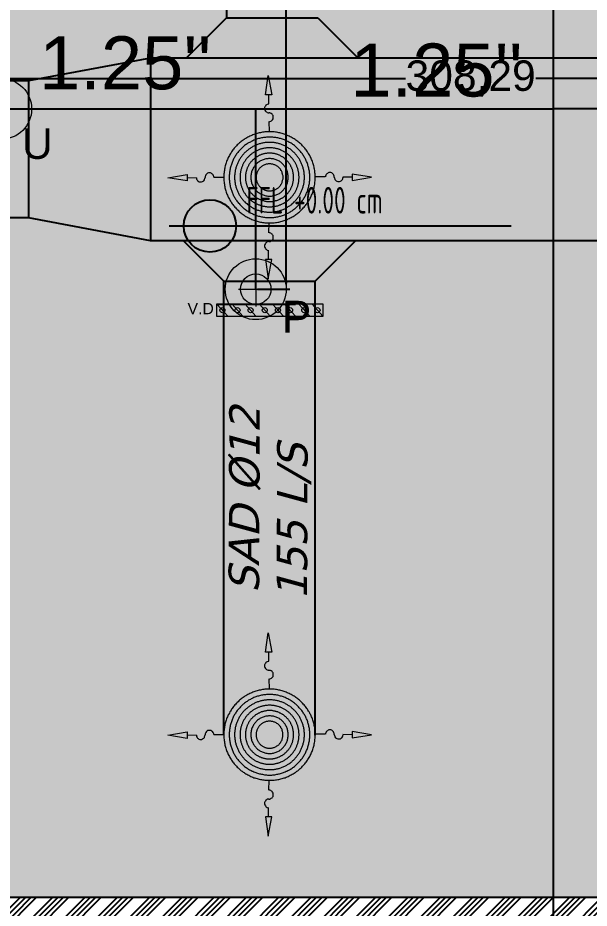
# Model space of a CAD drawing. Extents: x -2975 to 7327, y -1166 to 1029.
# Drawn here: x 382.9 to 570.5, y -871.4 to -579 of the extents above; entities that cross this region are included whole.
import ezdxf

# ---------------------------------------------------------------- set-up
doc = ezdxf.new("R2010")
doc.units = 0
doc.set_wipeout_variables(frame=1)
doc.header["$PDMODE"] = 34
for name, color, linetype, lineweight in [('E-L-TEXT', 7, 'Continuous', 13), ('H', 7, 'Continuous', 13), ('H-DUCT-SUP', 100, 'Continuous', 20), ('H-TEXT', 140, 'Continuous', 20), ('P', 250, 'Continuous', 13)]:
    doc.layers.add(name, color=color, linetype=linetype, lineweight=lineweight)
for name, color, linetype in [('E-TEXT-LIGHTING', 7, 'Continuous'), ('fire fighting', 1, 'Continuous'), ('HVAC Duct', 5, 'Continuous'), ('HVAC SUPPLY AIR DUCT', 150, 'Continuous'), ('M-FIRE FIGHTING-1.5 INCH', 1, 'Continuous'), ('M-FIRE FIGHTING-2 INCH', 1, 'Continuous'), ('M-HVAC-BLUE', 5, 'Continuous'), ('XR-Mince$0$A-SYMB-LEVL', 8, 'Continuous'), ('XR-Mince$0$ceiling', 149, 'Continuous'), ('XR-Mince$0$TEXT', 8, 'Continuous')]:
    doc.layers.add(name, color=color, linetype=linetype)
doc.styles.add('Arial', font='')
doc.styles.add('ROMANS', font='verdanai.ttf', dxfattribs={"height": 0.4})
doc.styles.get("Standard").update_dxf_attribs({"font": 'arial.ttf'})
doc.styles.add('XR-Mince$0$T25-50', font='architxt.shx', dxfattribs={"width": 0.75, "height": 12.5})
doc.styles.get('Arial').set_extended_font_data('@Arial Unicode MS')
doc.dimstyles.new('ISO-25', dxfattribs={"dimtxt": 10, "dimasz": 2.5, "dimexe": 1.25, "dimexo": 0.625, "dimtad": 0, "dimtxsty": 'Standard', "dimcen": 2.5, "dimadec": 0, "dimazin": 0, "dimtfac": 1, "dimtix": 1, "dimtmove": 0, "dimatfit": 3, "dimfxl": 1, "dimarcsym": 0})

# ---------------------------------------------------------------- blocks, each defined once
blk = doc.blocks.new('XR-Mince$0$ceiling')
at = {"layer": 'XR-Mince$0$ceiling'}
h = blk.add_hatch(dxfattribs=at)
h.set_pattern_fill('CIRC', color=256, scale=10, pattern_type=2)
h.set_pattern_definition([(0, (4, 5000), (10, 10), [2, -8]), (90, (0, 5004), (-10, 10), [2, -8]), (45, (8, 5001), (-7.8e-06, 10.0000078), [1.4142136, -12.727922]), (45, (1, 5008), (-7.8e-06, 10.0000078), [1.4142136, -12.727922]), (135, (2, 5001), (-10.0000078, -7.8e-06), [1.4142136, -12.727922]), (135, (9, 5008), (-10.0000078, -7.8e-06), [1.4142136, -12.727922]), (63.434949, (0, 5006), (4e-09, 10), [2.236068, -20.124612]), (63.434949, (9, 5002), (4e-09, 10), [2.236068, -20.124619]), (153.434949, (4, 5000), (-10, 4e-09), [2.236068, -20.124619]), (153.434949, (8, 5009), (-10, 4e-09), [2.236068, -20.124619]), (206.565051, (4, 5000), (-10, -4e-09), [2.236068, -20.124612]), (206.565051, (8, 5001), (-10, -4e-09), [2.236068, -20.124612]), (296.565051, (0, 5004), (4e-09, -10), [2.236068, -20.124612]), (296.565051, (9, 5008), (4e-09, -10), [2.236068, -20.124612])])
h.paths.add_polyline_path([(-7433.02, -16160.94), (-7433.02, -16340.6), (-7974.57, -16453.74), (-7923.22, -16959.21), (-8295.32, -16959.21), (-8242.09, -16435.23), (-8494.7, -16366.57), (-8494.7, -15885.25), (-7837.6, -15885.25), (-7837.6, -16003.91), (-7680.58, -16160.94), (-7433.02, -16160.94)])
at = {"linetype": 'Continuous'}
blk.add_wipeout([(-8295.32, -16959.21), (-7923.22, -16959.21), (-7918.14, -17009.21), (-8300.4, -17009.21)], dxfattribs=at).dxf.layer = 'XR-Mince$0$ceiling'
at = {"layer": 'XR-Mince$0$ceiling', "linetype": 'Continuous'}
h = blk.add_hatch(dxfattribs=at)
h.set_pattern_fill('ANSI34', color=256, scale=10)
h.set_pattern_definition([(45, (0, 0), (-5.303301, 5.303301), []), (45, (1.768, 0), (-5.303301, 5.303301), []), (45, (3.5355, 0), (-5.303301, 5.303301), []), (45, (5.303, 0), (-5.303301, 5.303301), [])])
h.paths.add_polyline_path([(-7433.02, -17009.21), (-7433.02, -17209.21), (-8653.51, -17209.21), (-8653.51, -16463.71), (-8494.7, -16463.71), (-8494.7, -16738.71), (-8524.7, -16738.71), (-8524.7, -16918.71), (-8494.7, -16918.71), (-8494.7, -16959.21), (-7433.02, -16959.21)])
blk.add_lwpolyline([(-7433.02, -17009.21), (-7433.02, -17209.21), (-8653.51, -17209.21), (-8653.51, -16463.71), (-8494.7, -16463.71), (-8494.7, -16738.71), (-8524.7, -16738.71), (-8524.7, -16918.71), (-8494.7, -16918.71), (-8494.7, -16959.21), (-7433.02, -16959.21)], close=True, dxfattribs=at)
blk = doc.blocks.new('XR-Mince')
at = {"layer": 'XR-Mince$0$A-SYMB-LEVL', "ltscale": 100}
h = blk.add_hatch(color=256, dxfattribs=at)
h.dxf.hatch_style = 1
h.set_gradient(color1=(0, 0, 255), color2=(132, 132, 132), tint=1, name='CURVED')
h.paths.add_polyline_path([(446, -647.35), (437.39, -647.35, 0.414214), (446, -655.96)])
h.paths.add_polyline_path([(454.61, -647.35), (446, -647.35), (446, -655.96, 0.414214)])
blk.add_line((432.58, -647.35), (544.87, -647.35), dxfattribs=at)
blk.add_circle((446, -647.35), 8.61, dxfattribs=at)
at = {"layer": 'XR-Mince$0$TEXT', "ltscale": 100, "style": 'XR-Mince$0$T25-50', "width": 0.75}
blk.add_text('FFL +0.00 cm ', height=8.75, dxfattribs=at).set_placement((458.01, -643.28))
at = {"layer": 'XR-Mince$0$ceiling', "linetype": 'Continuous'}
blk.add_blockref('XR-Mince$0$ceiling', (8569.73, 16091.42), dxfattribs=at)
blk = doc.blocks.new('upright')
at = {"layer": 'E-L-TEXT', "lineweight": 13}
h = blk.add_hatch(color=1, dxfattribs=at)
h.dxf.hatch_style = 1
h.set_gradient(color1=(255, 255, 0), color2=(255, 0, 0), tint=1, name='CYLINDER')
h.paths.add_polyline_path([(-33011550.8, 36709773.7), (-33011550.8, 36709573.7, 0.414214), (-33011450.8, 36709673.7, 0.414214)])
at = {"layer": 'E-L-TEXT', "color": 2, "lineweight": 13}
blk.add_line((-33011550.8, 36709773.7), (-33011550.8, 36709573.7), dxfattribs=at)
at = {"layer": 'E-L-TEXT', "color": 1, "lineweight": 13}
blk.add_circle((-33011550.8, 36709673.7), 100, dxfattribs=at)
at = {"color": 3}
blk.add_text('U', height=100, dxfattribs=at).set_placement((-33011482.3, 36709509.5))
blk = doc.blocks.new('pendent sprinkler')
at = {"layer": 'E-L-TEXT', "lineweight": 13}
h = blk.add_hatch(color=1, dxfattribs=at)
h.dxf.hatch_style = 1
h.set_gradient(color1=(255, 0, 0), color2=(0, 255, 0), name='SPHERICAL')
h.paths.add_polyline_path([(-33041208.9, 36644689.2, 1), (-33041258.9, 36644689.2, 1)])
at = {"layer": 'E-L-TEXT', "color": 1, "lineweight": 13}
for p, q in [((-33041233.9, 36644717.6), (-33041233.9, 36644660.8)), ((-33041262.3, 36644689.2), (-33041205.5, 36644689.2))]:
    blk.add_line(p, q, dxfattribs=at)
for radius in [50, 25]:
    blk.add_circle((-33041233.9, 36644689.2), radius, dxfattribs=at)
at = {"color": 3, "lineweight": 13}
blk.add_text('P', height=52.1, dxfattribs=at).set_placement((-33041191.2, 36644618))
blk = doc.blocks.new('A$C0CA31A34')
at = {"layer": 'E-L-TEXT', "color": 1, "lineweight": 13, "xscale": 0.2, "yscale": 0.2, "zscale": 0.2}
blk.add_blockref('pendent sprinkler', (6608246.79, -7328937.84), dxfattribs=at)
blk = doc.blocks.new('*D118')
at = {"layer": 'Defpoints', "color": 0, "transparency": 16777216}
for p in [(461.02, -307.28), (461.02, -668.11), (471.02, -668.11)]:
    blk.add_point(p, dxfattribs=at)
at = {"layer": 'M-FIRE FIGHTING-2 INCH', "color": 0, "lineweight": -2, "transparency": 16777216}
for p, q in [((461.65, -307.28), (472.27, -307.28)), ((471.02, -309.78), (471.02, -466.34)), ((471.02, -665.61), (471.02, -509.05)), ((461.65, -668.11), (472.27, -668.11))]:
    blk.add_line(p, q, dxfattribs=at)
at = {"layer": 'M-FIRE FIGHTING-2 INCH', "color": 0, "transparency": 16777216}
for points in [[(470.6, -309.78), (471.44, -309.78), (471.02, -307.28)], [(470.6, -665.61), (471.44, -665.61), (471.02, -668.11)]]:
    blk.add_solid(points, dxfattribs=at)
at = {"layer": 'M-FIRE FIGHTING-2 INCH', "color": 0, "transparency": 16777216, "insert": (471.02, -487.7), "char_height": 10, "attachment_point": 5, "rotation": 90}
blk.add_mtext('360,84', dxfattribs=at)
blk = doc.blocks.new('*D141')
at = {"layer": 'Defpoints', "color": 0, "transparency": 16777216}
for p in [(377.44, -598.91), (377.44, -608.91), (685.73, -608.91)]:
    blk.add_point(p, dxfattribs=at)
at = {"layer": 'M-FIRE FIGHTING-2 INCH', "color": 0, "lineweight": -2, "transparency": 16777216}
for p, q in [((377.44, -608.29), (377.44, -597.66)), ((379.94, -598.91), (510.2, -598.91)), ((683.23, -598.91), (552.97, -598.91)), ((685.73, -608.29), (685.73, -597.66))]:
    blk.add_line(p, q, dxfattribs=at)
at = {"layer": 'M-FIRE FIGHTING-2 INCH', "color": 0, "transparency": 16777216}
for points in [[(379.94, -598.49), (379.94, -599.33), (377.44, -598.91)], [(683.23, -598.49), (683.23, -599.33), (685.73, -598.91)]]:
    blk.add_solid(points, dxfattribs=at)
at = {"layer": 'M-FIRE FIGHTING-2 INCH', "color": 0, "transparency": 16777216, "insert": (531.59, -598.91), "char_height": 10, "attachment_point": 5}
blk.add_mtext('308,29', dxfattribs=at)
blk = doc.blocks.new('VD.')
at = {"layer": 'H-DUCT-SUP'}
h = blk.add_hatch(color=5, dxfattribs=at)
h.set_gradient(color1=(153, 38, 0), color2=(153, 38, 0), tint=1)
h.paths.add_polyline_path([(90.8339, 74.6297), (90.819, 74.6464, 0.21422), (90.8153, 74.6381, 0.647147)])
h.paths.add_polyline_path([(90.8339, 74.6297, 0.21422), (90.8376, 74.6381, 0.647147), (90.819, 74.6464)])
h.paths.add_polyline_path([(90.9011, 74.6297), (90.8862, 74.6464, 0.21422), (90.8825, 74.6381, 0.647147)])
h.paths.add_polyline_path([(90.8862, 74.6464), (90.9011, 74.6297, 0.21422), (90.9048, 74.6381, 0.647147)])
h.paths.add_polyline_path([(90.9438, 74.6464, 0.21422), (90.94, 74.6381, 0.647147), (90.9586, 74.6297)])
h.paths.add_polyline_path([(90.9438, 74.6464), (90.9586, 74.6297, 0.21422), (90.9624, 74.6381, 0.647147)])
h.paths.add_polyline_path([(91.0215, 74.6297), (91.0067, 74.6464, 0.21422), (91.0029, 74.6381, 0.647147)])
h.paths.add_polyline_path([(91.0215, 74.6297, 0.21422), (91.0253, 74.6381, 0.647147), (91.0067, 74.6464)])
h.paths.add_polyline_path([(91.0799, 74.6297), (91.0651, 74.6464, 0.21422), (91.0613, 74.6381, 0.647147)])
h.paths.add_polyline_path([(91.0651, 74.6464), (91.0799, 74.6297, 0.21422), (91.0837, 74.6381, 0.647147)])
h.paths.add_polyline_path([(91.1188, 74.6464, 0.21422), (91.115, 74.6381, 0.647147), (91.1336, 74.6297)])
h.paths.add_polyline_path([(91.1188, 74.6464), (91.1336, 74.6297, 0.21422), (91.1374, 74.6381, 0.647147)])
at = {"layer": 'HVAC Duct'}
h = blk.add_hatch(color=5, dxfattribs=at)
h.set_gradient(color1=(153, 38, 0), color2=(153, 38, 0), tint=1)
h.paths.add_polyline_path([(91.1816, 74.6465), (91.1964, 74.6298, 0.21422), (91.2002, 74.6382, 0.647147)])
h.paths.add_polyline_path([(91.1816, 74.6465, 0.21422), (91.1778, 74.6382, 0.647147), (91.1964, 74.6298)])
h.paths.add_polyline_path([(91.24, 74.6465, 0.21422), (91.2362, 74.6382, 0.647147), (91.2548, 74.6298)])
h.paths.add_polyline_path([(91.2548, 74.6298, 0.21422), (91.2586, 74.6382, 0.647147), (91.24, 74.6465)])
at = {"layer": 'H-DUCT-SUP', "color": 22}
for p, q in [((90.8505, 74.611, 0), (90.8024, 74.6651)), ((90.9177, 74.611, 0), (90.8696, 74.6651)), ((90.9752, 74.611, 0), (90.9271, 74.6651)), ((91.0381, 74.611, 0), (90.9901, 74.6651)), ((91.0965, 74.611, 0), (91.0485, 74.6651)), ((91.1502, 74.611, 0), (91.1021, 74.6651, 0)), ((91.2131, 74.6111, 0), (91.165, 74.6652, 0)), ((91.2715, 74.6111, 0), (91.2234, 74.6652, 0))]:
    blk.add_line(p, q, dxfattribs=at)
at = {"layer": 'H-DUCT-SUP', "color": 224, "elevation": 0}
blk.add_lwpolyline([(91.2717, 74.6652), (90.8002, 74.6651), (90.8002, 74.611), (91.2717, 74.6111)], close=True, dxfattribs=at)
at = {"layer": 'H-DUCT-SUP', "color": 22}
for centre in [(90.8265, 74.6381, 0), (90.8936, 74.6381, 0), (90.9512, 74.6381, 0), (91.0141, 74.6381, 0), (91.0725, 74.6381, 0), (91.1262, 74.6381, 0), (91.189, 74.6382, 0), (91.2474, 74.6382, 0)]:
    blk.add_circle(centre, 0.0112, dxfattribs=at)
at = {"layer": 'HVAC Duct', "color": 22}
blk.add_line((90.8002, 74.6651, 0), (91.1502, 74.6651, 0), dxfattribs=at)
at = {"layer": 'H-TEXT', "style": 'Arial'}
blk.add_text('V.D', height=0.05, dxfattribs=at).set_placement((90.6725, 74.6201))
blk = doc.blocks.new('SRD')
at = {"layer": 'H', "linetype": 'Continuous', "lineweight": 0}
for points in [[(27471.9, -6822.2), (27447.1, -6822.2), (27458.5, -6748.6)], [(27147.3, -7127.9), (27147.3, -7152.8), (27073.6, -7140.4)], [(27780.2, -7126.3), (27780.2, -7151.2), (27853.9, -7138.8)], [(27471.9, -7454.3), (27447.1, -7454.3), (27458.5, -7528)]]:
    blk.add_hatch(color=3, dxfattribs=at).paths.add_polyline_path(points)
at = {"layer": 'P', "color": 3, "linetype": 'Continuous', "lineweight": 0, "elevation": -2344.6}
for points in [[(27471.9, -6822.2), (27447.1, -6822.2), (27458.5, -6748.6), (27471.9, -6822.2)], [(27459.5, -6822.2), (27459.5, -6856.7)], [(27460.4, -6857.6), (27457.6, -6857.6), (27453.7, -6859.5), (27450.9, -6860.5), (27449, -6862.4), (27447.1, -6865.3), (27445.1, -6868.1), (27444.2, -6871), (27444.2, -6874.8), (27444.2, -6877.7), (27445.1, -6881.5), (27447.1, -6884.4), (27449, -6886.3), (27451.8, -6888.2), (27454.7, -6890.1), (27457.6, -6891.1), (27461.4, -6891.1)], [(27461.4, -6925.5), (27464.3, -6924.6), (27468.1, -6923.6), (27471, -6921.7), (27472.9, -6919.8), (27474.8, -6917.9), (27476.7, -6915), (27477.7, -6911.2), (27477.7, -6908.3), (27477.7, -6904.5), (27476.7, -6901.6), (27474.8, -6898.7), (27472.9, -6895.9), (27470, -6894), (27467.1, -6893), (27464.3, -6892), (27460.4, -6891.1)], [(27460.4, -6924.6), (27461.4, -6962.8)], [(27463.2, -6963.8), (27458.7, -6963.8), (27454.2, -6963.8), (27449.8, -6964.4), (27445.3, -6964.4), (27440.8, -6965), (27436.4, -6965.7), (27431.9, -6966.3), (27428.1, -6967.6), (27423.6, -6968.2), (27419.2, -6969.5), (27415.3, -6970.1), (27410.9, -6971.4), (27407.1, -6972.7), (27403.2, -6974.6), (27398.8, -6975.9), (27394.9, -6977.8), (27391.1, -6979.1), (27387.3, -6981), (27383.5, -6982.9), (27379.6, -6984.8), (27375.8, -6986.7), (27372.6, -6989.3), (27368.8, -6991.2), (27365.6, -6993.7), (27361.8, -6996.3), (27358.6, -6998.2), (27354.8, -7001.4), (27351.6, -7003.9), (27348.4, -7006.5), (27345.2, -7009), (27342.7, -7012.2), (27339.5, -7014.8), (27336.3, -7018), (27333.7, -7021.1), (27330.5, -7024.3), (27328, -7027.5), (27325.4, -7030.7), (27322.9, -7033.9), (27320.3, -7037.7), (27317.8, -7040.9), (27315.9, -7044.7), (27313.3, -7047.9), (27311.4, -7051.7), (27309.5, -7055.6), (27307, -7059.4), (27305, -7063.2), (27303.8, -7067), (27301.9, -7070.9), (27299.9, -7074.7), (27298.7, -7078.5), (27297.4, -7083), (27296.1, -7086.8), (27294.8, -7090.6), (27293.6, -7095.1), (27292.3, -7099.6), (27291.7, -7103.4), (27291, -7107.8), (27290.4, -7112.3), (27289.7, -7116.8), (27289.1, -7121.2), (27288.5, -7125.1), (27288.5, -7129.5), (27287.8, -7134.6), (27287.8, -7139.1), (27287.8, -7143.5), (27288.5, -7148), (27288.5, -7152.5), (27289.1, -7156.9), (27289.7, -7161.4), (27290.4, -7165.2), (27291, -7169.7), (27291.7, -7174.1), (27292.3, -7178.6), (27293.6, -7182.4), (27294.8, -7186.9), (27296.1, -7190.7), (27297.4, -7195.2), (27298.7, -7199), (27299.9, -7202.8), (27301.9, -7207.3), (27303.8, -7211.1), (27305, -7215), (27307, -7218.8), (27309.5, -7222.6), (27311.4, -7225.8), (27313.3, -7229.6), (27315.9, -7233.4), (27317.8, -7236.6), (27320.3, -7240.5), (27322.9, -7243.6), (27325.4, -7246.8), (27328, -7250), (27330.5, -7253.2), (27333.7, -7256.4), (27336.3, -7259.6), (27339.5, -7262.8), (27342.7, -7265.3), (27345.2, -7268.5), (27348.4, -7271.1), (27351.6, -7274.2), (27354.8, -7276.8), (27358.6, -7279.3), (27361.8, -7281.9), (27365.6, -7283.8), (27368.8, -7286.4), (27372.6, -7288.9), (27375.8, -7290.8), (27379.6, -7292.7), (27383.5, -7294.6), (27387.3, -7296.6), (27391.1, -7298.5), (27394.9, -7300.4), (27398.8, -7301.7), (27403.2, -7303.6), (27407.1, -7304.8), (27410.9, -7306.1), (27415.3, -7307.4), (27419.2, -7308.7), (27423.6, -7309.3), (27428.1, -7310.6), (27431.9, -7311.2), (27436.4, -7311.9), (27440.8, -7312.5), (27445.3, -7313.1), (27449.8, -7313.1), (27454.2, -7313.8), (27458.7, -7313.8), (27463.2, -7313.8), (27467.6, -7313.8), (27472.1, -7313.8), (27476.5, -7313.1), (27481, -7313.1), (27485.5, -7312.5), (27489.9, -7311.9), (27494.4, -7311.2), (27498.2, -7310.6), (27502.7, -7309.3), (27507.1, -7308.7), (27511, -7307.4), (27515.4, -7306.1), (27519.3, -7304.8), (27523.7, -7303.6), (27527.5, -7301.7), (27531.4, -7300.4), (27535.2, -7298.5), (27539, -7296.6), (27542.8, -7294.6), (27546.7, -7292.7), (27550.5, -7290.8), (27554.3, -7288.9), (27557.5, -7286.4), (27561.3, -7283.8), (27564.5, -7281.9), (27567.7, -7279.3), (27571.5, -7276.8), (27574.7, -7274.2), (27577.9, -7271.1), (27581.1, -7268.5), (27584.3, -7265.3), (27586.8, -7262.8), (27590, -7259.6), (27592.6, -7256.4), (27595.8, -7253.2), (27598.3, -7250), (27600.9, -7246.8), (27603.4, -7243.6), (27606, -7240.5), (27608.5, -7236.6), (27610.4, -7233.4), (27613, -7229.6), (27614.9, -7225.8), (27617.4, -7222.6), (27619.3, -7218.8), (27621.3, -7215), (27622.5, -7211.1), (27624.4, -7207.3), (27626.4, -7202.8), (27627.6, -7199), (27628.9, -7195.2), (27630.2, -7190.7), (27631.5, -7186.9), (27632.7, -7182.4), (27634, -7178.6), (27634.6, -7174.1), (27635.3, -7169.7), (27636.6, -7165.2), (27637.2, -7161.4), (27637.2, -7156.9), (27637.8, -7152.5), (27637.8, -7148), (27638.5, -7143.5), (27638.5, -7139.1), (27638.5, -7134.6), (27637.8, -7129.5), (27637.8, -7125.1), (27637.2, -7121.2), (27637.2, -7116.8), (27636.6, -7112.3), (27635.3, -7107.8), (27634.6, -7103.4), (27634, -7099.6), (27632.7, -7095.1), (27631.5, -7090.6), (27630.2, -7086.8), (27628.9, -7083), (27627.6, -7078.5), (27626.4, -7074.7), (27624.4, -7070.9), (27622.5, -7067), (27621.3, -7063.2), (27619.3, -7059.4), (27617.4, -7055.6), (27614.9, -7051.7), (27613, -7047.9), (27610.4, -7044.7), (27608.5, -7040.9), (27606, -7037.7), (27603.4, -7033.9), (27600.9, -7030.7), (27598.3, -7027.5), (27595.8, -7024.3), (27592.6, -7021.1), (27590, -7018), (27586.8, -7014.8), (27584.3, -7012.2), (27581.1, -7009), (27577.9, -7006.5), (27574.7, -7003.9), (27571.5, -7001.4), (27567.7, -6998.2), (27564.5, -6996.3), (27561.3, -6993.7), (27557.5, -6991.2), (27554.3, -6989.3), (27550.5, -6986.7), (27546.7, -6984.8), (27542.8, -6982.9), (27539, -6981), (27535.2, -6979.1), (27531.4, -6977.8), (27527.5, -6975.9), (27523.7, -6974.6), (27519.3, -6972.7), (27515.4, -6971.4), (27511, -6970.1), (27507.1, -6969.5), (27502.7, -6968.2), (27498.2, -6967.6), (27494.4, -6966.3), (27489.9, -6965.7), (27485.5, -6965), (27481, -6964.4), (27476.5, -6964.4), (27472.1, -6963.8), (27467.6, -6963.8), (27463.2, -6963.8)], [(27463.2, -6984.2), (27459.3, -6984.2), (27455.5, -6984.8), (27451, -6984.8), (27447.2, -6985.4), (27443.4, -6985.4), (27439.6, -6986.1), (27435.7, -6986.7), (27431.9, -6987.4), (27428.1, -6988.6), (27424.9, -6989.3), (27421.1, -6990.5), (27417.3, -6991.2), (27413.4, -6992.5), (27410.2, -6993.7), (27406.4, -6995), (27403.2, -6996.3), (27399.4, -6998.2), (27396.2, -6999.5), (27393, -7001.4), (27389.8, -7003.3), (27386, -7004.6), (27382.8, -7006.5), (27379.6, -7008.4), (27377.1, -7010.9), (27373.9, -7012.9), (27370.7, -7014.8), (27367.5, -7017.3), (27365, -7019.9), (27362.4, -7021.8), (27359.2, -7024.3), (27356.7, -7026.9), (27354.1, -7029.4), (27351.6, -7032), (27349, -7035.2), (27346.5, -7037.7), (27343.9, -7040.3), (27341.4, -7043.5), (27339.5, -7046.6), (27336.9, -7049.2), (27335, -7052.4), (27333.1, -7055.6), (27331.2, -7058.8), (27329.3, -7061.9), (27327.4, -7065.1), (27325.4, -7068.3), (27324.2, -7072.1), (27322.3, -7075.3), (27321, -7078.5), (27319.7, -7082.3), (27318.4, -7085.5), (27317.2, -7089.4), (27315.9, -7093.2), (27314.6, -7096.4), (27313.3, -7100.2), (27312.7, -7104), (27312.1, -7107.8), (27311.4, -7111.7), (27310.8, -7115.5), (27310.1, -7119.3), (27309.5, -7123.1), (27309.5, -7127), (27308.9, -7130.8), (27308.9, -7134.6), (27308.9, -7139.1), (27308.9, -7142.9), (27308.9, -7146.7), (27309.5, -7150.6), (27309.5, -7154.4), (27310.1, -7158.2), (27310.8, -7162), (27311.4, -7165.9), (27312.1, -7169.7), (27312.7, -7173.5), (27313.3, -7177.3), (27314.6, -7181.2), (27315.9, -7185), (27317.2, -7188.2), (27318.4, -7192), (27319.7, -7195.2), (27321, -7199), (27322.3, -7202.2), (27324.2, -7206), (27325.4, -7209.2), (27327.4, -7212.4), (27329.3, -7215.6), (27331.2, -7218.8), (27333.1, -7222), (27335, -7225.2), (27336.9, -7228.3), (27339.5, -7231.5), (27341.4, -7234.1), (27343.9, -7237.3), (27346.5, -7239.8), (27349, -7243), (27351.6, -7245.6), (27354.1, -7248.1), (27356.7, -7250.7), (27359.2, -7253.2), (27362.4, -7255.8), (27365, -7258.3), (27367.5, -7260.2), (27370.7, -7262.8), (27373.9, -7264.7), (27377.1, -7267.2), (27379.6, -7269.1), (27382.8, -7271.1), (27386, -7273), (27389.8, -7274.9), (27393, -7276.2), (27396.2, -7278.1), (27399.4, -7279.3), (27403.2, -7281.3), (27406.4, -7282.5), (27410.2, -7283.8), (27413.4, -7285.1), (27417.3, -7286.4), (27421.1, -7287.6), (27424.9, -7288.3), (27428.1, -7289.5), (27431.9, -7290.2), (27435.7, -7290.8), (27439.6, -7291.5), (27443.4, -7292.1), (27447.2, -7292.7), (27451, -7292.7), (27455.5, -7293.4), (27459.3, -7293.4), (27463.2, -7293.4), (27467, -7293.4), (27471.4, -7293.4), (27475.3, -7292.7), (27479.1, -7292.7), (27482.9, -7292.1), (27486.7, -7291.5), (27490.6, -7290.8), (27494.4, -7290.2), (27498.2, -7289.5), (27502, -7288.3), (27505.2, -7287.6), (27509.1, -7286.4), (27512.9, -7285.1), (27516.1, -7283.8), (27519.9, -7282.5), (27523.1, -7281.3), (27526.9, -7279.3), (27530.1, -7278.1), (27533.3, -7276.2), (27537.1, -7274.9), (27540.3, -7273), (27543.5, -7271.1), (27546.7, -7269.1), (27549.9, -7267.2), (27552.4, -7264.7), (27555.6, -7262.8), (27558.8, -7260.2), (27561.3, -7258.3), (27564.5, -7255.8), (27567.1, -7253.2), (27569.6, -7250.7), (27572.2, -7248.1), (27574.7, -7245.6), (27577.3, -7243), (27579.8, -7239.8), (27582.4, -7237.3), (27584.9, -7234.1), (27586.8, -7231.5), (27589.4, -7228.3), (27591.3, -7225.2), (27593.2, -7222), (27595.1, -7218.8), (27597, -7215.6), (27598.9, -7212.4), (27600.9, -7209.2), (27602.1, -7206), (27604, -7202.2), (27605.3, -7199), (27607.2, -7195.2), (27608.5, -7192), (27609.8, -7188.2), (27610.4, -7185), (27611.7, -7181.2), (27613, -7177.3), (27613.6, -7173.5), (27614.2, -7169.7), (27615.5, -7165.9), (27616.2, -7162), (27616.2, -7158.2), (27616.8, -7154.4), (27617.4, -7150.6), (27617.4, -7146.7), (27617.4, -7142.9), (27617.4, -7139.1), (27617.4, -7134.6), (27617.4, -7130.8), (27617.4, -7127), (27616.8, -7123.1), (27616.2, -7119.3), (27616.2, -7115.5), (27615.5, -7111.7), (27614.2, -7107.8), (27613.6, -7104), (27613, -7100.2), (27611.7, -7096.4), (27610.4, -7093.2), (27609.8, -7089.4), (27608.5, -7085.5), (27607.2, -7082.3), (27605.3, -7078.5), (27604, -7075.3), (27602.1, -7072.1), (27600.9, -7068.3), (27598.9, -7065.1), (27597, -7061.9), (27595.1, -7058.8), (27593.2, -7055.6), (27591.3, -7052.4), (27589.4, -7049.2), (27586.8, -7046.6), (27584.9, -7043.5), (27582.4, -7040.3), (27579.8, -7037.7), (27577.3, -7035.2), (27574.7, -7032), (27572.2, -7029.4), (27569.6, -7026.9), (27567.1, -7024.3), (27564.5, -7021.8), (27561.3, -7019.9), (27558.8, -7017.3), (27555.6, -7014.8), (27552.4, -7012.9), (27549.9, -7010.9), (27546.7, -7008.4), (27543.5, -7006.5), (27540.3, -7004.6), (27537.1, -7003.3), (27533.3, -7001.4), (27530.1, -6999.5), (27526.9, -6998.2), (27523.1, -6996.3), (27519.9, -6995), (27516.1, -6993.7), (27512.9, -6992.5), (27509.1, -6991.2), (27505.2, -6990.5), (27502, -6989.3), (27498.2, -6988.6), (27494.4, -6987.4), (27490.6, -6986.7), (27486.7, -6986.1), (27482.9, -6985.4), (27479.1, -6985.4), (27475.3, -6984.8), (27471.4, -6984.8), (27467, -6984.2), (27463.2, -6984.2)], [(27463.2, -7005.2), (27460, -7005.2), (27456.1, -7005.2), (27453, -7005.2), (27449.8, -7005.8), (27445.9, -7005.8), (27442.8, -7006.5), (27439.6, -7007.1), (27436.4, -7007.8), (27433.2, -7008.4), (27430, -7009), (27426.8, -7010.3), (27423.6, -7010.9), (27420.4, -7012.2), (27417.3, -7012.9), (27414.1, -7014.1), (27410.9, -7015.4), (27408.3, -7016.7), (27405.1, -7018), (27402.6, -7019.9), (27399.4, -7021.1), (27396.9, -7023.1), (27393.7, -7024.3), (27391.1, -7026.2), (27388.6, -7028.2), (27386, -7029.4), (27383.5, -7031.3), (27380.9, -7033.3), (27378.4, -7035.8), (27375.8, -7037.7), (27373.3, -7039.6), (27370.7, -7042.2), (27368.8, -7044.1), (27366.2, -7046.6), (27364.3, -7048.6), (27361.8, -7051.1), (27359.9, -7053.7), (27358, -7056.2), (27356, -7058.8), (27354.1, -7061.3), (27352.2, -7063.9), (27350.3, -7066.4), (27349, -7069.6), (27347.1, -7072.1), (27345.8, -7075.3), (27343.9, -7077.9), (27342.7, -7081.1), (27341.4, -7083.6), (27340.1, -7086.8), (27338.8, -7090), (27337.6, -7092.5), (27336.3, -7095.7), (27335.6, -7098.9), (27334.4, -7102.1), (27333.7, -7105.3), (27333.1, -7108.5), (27331.8, -7111.7), (27331.2, -7114.9), (27331.2, -7118.7), (27330.5, -7121.9), (27329.9, -7125.1), (27329.9, -7128.2), (27329.3, -7132.1), (27329.3, -7135.3), (27329.3, -7139.1), (27329.3, -7142.3), (27329.3, -7145.5), (27329.9, -7149.3), (27329.9, -7152.5), (27330.5, -7155.7), (27331.2, -7159.5), (27331.2, -7162.7), (27331.8, -7165.9), (27333.1, -7169), (27333.7, -7172.2), (27334.4, -7175.4), (27335.6, -7178.6), (27336.3, -7181.8), (27337.6, -7185), (27338.8, -7188.2), (27340.1, -7190.7), (27341.4, -7193.9), (27342.7, -7197.1), (27343.9, -7199.6), (27345.8, -7202.8), (27347.1, -7205.4), (27349, -7207.9), (27350.3, -7211.1), (27352.2, -7213.7), (27354.1, -7216.2), (27356, -7218.8), (27358, -7221.3), (27359.9, -7223.9), (27361.8, -7226.4), (27364.3, -7229), (27366.2, -7230.9), (27368.8, -7233.4), (27370.7, -7236), (27373.3, -7237.9), (27375.8, -7239.8), (27378.4, -7242.4), (27380.9, -7244.3), (27383.5, -7246.2), (27386, -7248.1), (27388.6, -7250), (27391.1, -7251.3), (27393.7, -7253.2), (27396.9, -7255.1), (27399.4, -7256.4), (27402.6, -7258.3), (27405.1, -7259.6), (27408.3, -7260.9), (27410.9, -7262.1), (27414.1, -7263.4), (27417.3, -7264.7), (27420.4, -7265.3), (27423.6, -7266.6), (27426.8, -7267.9), (27430, -7268.5), (27433.2, -7269.1), (27436.4, -7269.8), (27439.6, -7270.4), (27442.8, -7271.1), (27445.9, -7271.7), (27449.8, -7271.7), (27453, -7272.3), (27456.1, -7272.3), (27460, -7272.3), (27463.2, -7272.3), (27466.3, -7272.3), (27470.2, -7272.3), (27473.4, -7272.3), (27477.2, -7271.7), (27480.4, -7271.7), (27483.6, -7271.1), (27486.7, -7270.4), (27489.9, -7269.8), (27493.1, -7269.1), (27496.9, -7268.5), (27500.1, -7267.9), (27502.7, -7266.6), (27505.9, -7265.3), (27509.1, -7264.7), (27512.2, -7263.4), (27515.4, -7262.1), (27518, -7260.9), (27521.2, -7259.6), (27524.4, -7258.3), (27526.9, -7256.4), (27530.1, -7255.1), (27532.6, -7253.2), (27535.2, -7251.3), (27537.7, -7250), (27540.9, -7248.1), (27543.5, -7246.2), (27546, -7244.3), (27548.6, -7242.4), (27550.5, -7239.8), (27553, -7237.9), (27555.6, -7236), (27557.5, -7233.4), (27560.1, -7230.9), (27562, -7229), (27564.5, -7226.4), (27566.4, -7223.9), (27568.3, -7221.3), (27570.3, -7218.8), (27572.2, -7216.2), (27574.1, -7213.7), (27576, -7211.1), (27577.9, -7207.9), (27579.2, -7205.4), (27581.1, -7202.8), (27582.4, -7199.6), (27583.6, -7197.1), (27584.9, -7193.9), (27586.2, -7190.7), (27587.5, -7188.2), (27588.7, -7185), (27590, -7181.8), (27591.3, -7178.6), (27591.9, -7175.4), (27592.6, -7172.2), (27593.8, -7169), (27594.5, -7165.9), (27595.1, -7162.7), (27595.8, -7159.5), (27595.8, -7155.7), (27596.4, -7152.5), (27596.4, -7149.3), (27597, -7145.5), (27597, -7142.3), (27597, -7139.1), (27597, -7135.3), (27597, -7132.1), (27596.4, -7128.2), (27596.4, -7125.1), (27595.8, -7121.9), (27595.8, -7118.7), (27595.1, -7114.9), (27594.5, -7111.7), (27593.8, -7108.5), (27592.6, -7105.3), (27591.9, -7102.1), (27591.3, -7098.9), (27590, -7095.7), (27588.7, -7092.5), (27587.5, -7090), (27586.2, -7086.8), (27584.9, -7083.6), (27583.6, -7081.1), (27582.4, -7077.9), (27581.1, -7075.3), (27579.2, -7072.1), (27577.9, -7069.6), (27576, -7066.4), (27574.1, -7063.9), (27572.2, -7061.3), (27570.3, -7058.8), (27568.3, -7056.2), (27566.4, -7053.7), (27564.5, -7051.1), (27562, -7048.6), (27560.1, -7046.6), (27557.5, -7044.1), (27555.6, -7042.2), (27553, -7039.6), (27550.5, -7037.7), (27548.6, -7035.8), (27546, -7033.3), (27543.5, -7031.3), (27540.9, -7029.4), (27537.7, -7028.2), (27535.2, -7026.2), (27532.6, -7024.3), (27530.1, -7023.1), (27526.9, -7021.1), (27524.4, -7019.9), (27521.2, -7018), (27518, -7016.7), (27515.4, -7015.4), (27512.2, -7014.1), (27509.1, -7012.9), (27505.9, -7012.2), (27502.7, -7010.9), (27500.1, -7010.3), (27496.9, -7009), (27493.1, -7008.4), (27489.9, -7007.8), (27486.7, -7007.1), (27483.6, -7006.5), (27480.4, -7005.8), (27477.2, -7005.8), (27473.4, -7005.2), (27470.2, -7005.2), (27466.3, -7005.2), (27463.2, -7005.2)], [(27463.2, -7025.6), (27460, -7025.6), (27457.4, -7025.6), (27454.2, -7026.2), (27451.7, -7026.2), (27448.5, -7026.9), (27445.9, -7026.9), (27443.4, -7027.5), (27440.2, -7028.2), (27437.7, -7028.8), (27435.1, -7029.4), (27431.9, -7030.1), (27429.4, -7030.7), (27426.8, -7031.3), (27424.3, -7032.6), (27421.7, -7033.3), (27419.2, -7034.5), (27416.6, -7035.8), (27414.1, -7037.1), (27411.5, -7038.4), (27409, -7039.6), (27407.1, -7040.9), (27404.5, -7042.2), (27402, -7043.5), (27400, -7044.7), (27397.5, -7046.6), (27395.6, -7047.9), (27393.7, -7049.8), (27391.1, -7051.7), (27389.2, -7053), (27387.3, -7054.9), (27385.4, -7056.8), (27383.5, -7058.8), (27381.6, -7060.7), (27379.6, -7062.6), (27377.7, -7064.5), (27375.8, -7067), (27373.9, -7069), (27372.6, -7070.9), (27370.7, -7073.4), (27369.4, -7075.3), (27368.2, -7077.9), (27366.2, -7080.4), (27365, -7082.3), (27363.7, -7084.9), (27362.4, -7087.4), (27361.1, -7090), (27359.9, -7092.5), (27359.2, -7095.1), (27358, -7097.6), (27356.7, -7100.2), (27356, -7102.7), (27355.4, -7105.3), (27354.1, -7107.8), (27353.5, -7110.4), (27352.9, -7113.6), (27352.2, -7116.1), (27351.6, -7118.7), (27351.6, -7121.9), (27350.9, -7124.4), (27350.9, -7127), (27350.3, -7130.2), (27350.3, -7132.7), (27350.3, -7135.9), (27350.3, -7139.1), (27350.3, -7141.6), (27350.3, -7144.8), (27350.3, -7147.4), (27350.9, -7150.6), (27350.9, -7153.1), (27351.6, -7156.3), (27351.6, -7158.8), (27352.2, -7161.4), (27352.9, -7164.6), (27353.5, -7167.1), (27354.1, -7169.7), (27355.4, -7172.2), (27356, -7175.4), (27356.7, -7178), (27358, -7180.5), (27359.2, -7183.1), (27359.9, -7185.6), (27361.1, -7188.2), (27362.4, -7190.1), (27363.7, -7192.6), (27365, -7195.2), (27366.2, -7197.7), (27368.2, -7199.6), (27369.4, -7202.2), (27370.7, -7204.1), (27372.6, -7206.7), (27373.9, -7208.6), (27375.8, -7210.5), (27377.7, -7213), (27379.6, -7215), (27381.6, -7216.9), (27383.5, -7218.8), (27385.4, -7220.7), (27387.3, -7222.6), (27389.2, -7224.5), (27391.1, -7226.4), (27393.7, -7227.7), (27395.6, -7229.6), (27397.5, -7230.9), (27400, -7232.8), (27402, -7234.1), (27404.5, -7235.4), (27407.1, -7237.3), (27409, -7238.5), (27411.5, -7239.8), (27414.1, -7241.1), (27416.6, -7241.7), (27419.2, -7243), (27421.7, -7244.3), (27424.3, -7244.9), (27426.8, -7246.2), (27429.4, -7246.8), (27431.9, -7247.5), (27435.1, -7248.1), (27437.7, -7249.4), (27440.2, -7249.4), (27443.4, -7250), (27445.9, -7250.7), (27448.5, -7251.3), (27451.7, -7251.3), (27454.2, -7251.9), (27457.4, -7251.9), (27460, -7251.9), (27463.2, -7251.9), (27466.3, -7251.9), (27468.9, -7251.9), (27472.1, -7251.9), (27474.6, -7251.3), (27477.8, -7251.3), (27480.4, -7250.7), (27482.9, -7250), (27486.1, -7249.4), (27488.7, -7249.4), (27491.2, -7248.1), (27494.4, -7247.5), (27496.9, -7246.8), (27499.5, -7246.2), (27502, -7244.9), (27504.6, -7244.3), (27507.1, -7243), (27509.7, -7241.7), (27512.2, -7241.1), (27514.8, -7239.8), (27517.3, -7238.5), (27519.3, -7237.3), (27521.8, -7235.4), (27524.4, -7234.1), (27526.3, -7232.8), (27528.8, -7230.9), (27530.7, -7229.6), (27533.3, -7227.7), (27535.2, -7226.4), (27537.1, -7224.5), (27539, -7222.6), (27541.6, -7220.7), (27543.5, -7218.8), (27545.4, -7216.9), (27546.7, -7215), (27548.6, -7213), (27550.5, -7210.5), (27552.4, -7208.6), (27553.7, -7206.7), (27555.6, -7204.1), (27556.9, -7202.2), (27558.8, -7199.6), (27560.1, -7197.7), (27561.3, -7195.2), (27562.6, -7192.6), (27563.9, -7190.1), (27565.2, -7188.2), (27566.4, -7185.6), (27567.7, -7183.1), (27568.3, -7180.5), (27569.6, -7178), (27570.3, -7175.4), (27571.5, -7172.2), (27572.2, -7169.7), (27572.8, -7167.1), (27573.4, -7164.6), (27574.1, -7161.4), (27574.7, -7158.8), (27575.4, -7156.3), (27575.4, -7153.1), (27576, -7150.6), (27576, -7147.4), (27576, -7144.8), (27576.6, -7141.6), (27576.6, -7139.1), (27576.6, -7135.9), (27576, -7132.7), (27576, -7130.2), (27576, -7127), (27575.4, -7124.4), (27575.4, -7121.9), (27574.7, -7118.7), (27574.1, -7116.1), (27573.4, -7113.6), (27572.8, -7110.4), (27572.2, -7107.8), (27571.5, -7105.3), (27570.3, -7102.7), (27569.6, -7100.2), (27568.3, -7097.6), (27567.7, -7095.1), (27566.4, -7092.5), (27565.2, -7090), (27563.9, -7087.4), (27562.6, -7084.9), (27561.3, -7082.3), (27560.1, -7080.4), (27558.8, -7077.9), (27556.9, -7075.3), (27555.6, -7073.4), (27553.7, -7070.9), (27552.4, -7069), (27550.5, -7067), (27548.6, -7064.5), (27546.7, -7062.6), (27545.4, -7060.7), (27543.5, -7058.8), (27541.6, -7056.8), (27539, -7054.9), (27537.1, -7053), (27535.2, -7051.7), (27533.3, -7049.8), (27530.7, -7047.9), (27528.8, -7046.6), (27526.3, -7044.7), (27524.4, -7043.5), (27521.8, -7042.2), (27519.3, -7040.9), (27517.3, -7039.6), (27514.8, -7038.4), (27512.2, -7037.1), (27509.7, -7035.8), (27507.1, -7034.5), (27504.6, -7033.3), (27502, -7032.6), (27499.5, -7031.3), (27496.9, -7030.7), (27494.4, -7030.1), (27491.2, -7029.4), (27488.7, -7028.8), (27486.1, -7028.2), (27482.9, -7027.5), (27480.4, -7026.9), (27477.8, -7026.9), (27474.6, -7026.2), (27472.1, -7026.2), (27468.9, -7025.6), (27466.3, -7025.6), (27463.2, -7025.6)], [(27463.2, -7046.6), (27460.6, -7046.6), (27458.7, -7046.6), (27456.1, -7046.6), (27453.6, -7046.6), (27451.7, -7047.3), (27449.1, -7047.3), (27446.6, -7047.9), (27444.7, -7047.9), (27442.1, -7048.6), (27440.2, -7049.2), (27437.7, -7049.8), (27435.7, -7050.5), (27433.8, -7051.1), (27431.3, -7051.7), (27429.4, -7053), (27427.5, -7053.7), (27424.9, -7054.3), (27423, -7055.6), (27421.1, -7056.2), (27419.2, -7057.5), (27417.3, -7058.8), (27415.3, -7060), (27413.4, -7060.7), (27411.5, -7061.9), (27409.6, -7063.2), (27407.7, -7064.5), (27406.4, -7065.8), (27404.5, -7067.7), (27402.6, -7069), (27401.3, -7070.2), (27399.4, -7072.1), (27397.5, -7073.4), (27396.2, -7075.3), (27394.9, -7076.6), (27393, -7078.5), (27391.8, -7079.8), (27390.5, -7081.7), (27389.2, -7083.6), (27387.9, -7085.5), (27386.7, -7086.8), (27385.4, -7088.7), (27384.1, -7090.6), (27382.8, -7092.5), (27382.2, -7094.5), (27380.9, -7097), (27379.6, -7098.9), (27379, -7100.8), (27377.7, -7102.7), (27377.1, -7104.7), (27376.4, -7107.2), (27375.8, -7109.1), (27375.2, -7111), (27374.5, -7113.6), (27373.9, -7115.5), (27373.3, -7118), (27372.6, -7120), (27372, -7122.5), (27372, -7125.1), (27371.3, -7127), (27371.3, -7129.5), (27370.7, -7131.4), (27370.7, -7134), (27370.7, -7136.5), (27370.7, -7139.1), (27370.7, -7141), (27370.7, -7143.5), (27370.7, -7146.1), (27371.3, -7148), (27371.3, -7150.6), (27372, -7153.1), (27372, -7155), (27372.6, -7157.6), (27373.3, -7159.5), (27373.9, -7162), (27374.5, -7163.9), (27375.2, -7166.5), (27375.8, -7168.4), (27376.4, -7170.3), (27377.1, -7172.9), (27377.7, -7174.8), (27379, -7176.7), (27379.6, -7178.6), (27380.9, -7181.2), (27382.2, -7183.1), (27382.8, -7185), (27384.1, -7186.9), (27385.4, -7188.8), (27386.7, -7190.7), (27387.9, -7192.6), (27389.2, -7193.9), (27390.5, -7195.8), (27391.8, -7197.7), (27393, -7199.6), (27394.9, -7200.9), (27396.2, -7202.8), (27397.5, -7204.1), (27399.4, -7206), (27401.3, -7207.3), (27402.6, -7208.6), (27404.5, -7210.5), (27406.4, -7211.8), (27407.7, -7213), (27409.6, -7214.3), (27411.5, -7215.6), (27413.4, -7216.9), (27415.3, -7218.1), (27417.3, -7218.8), (27419.2, -7220.1), (27421.1, -7221.3), (27423, -7222), (27424.9, -7223.2), (27427.5, -7223.9), (27429.4, -7225.2), (27431.3, -7225.8), (27433.8, -7226.4), (27435.7, -7227.1), (27437.7, -7227.7), (27440.2, -7228.3), (27442.1, -7229), (27444.7, -7229.6), (27446.6, -7229.6), (27449.1, -7230.3), (27451.7, -7230.9), (27453.6, -7230.9), (27456.1, -7230.9), (27458.7, -7230.9), (27460.6, -7231.5), (27463.2, -7231.5), (27465.7, -7231.5), (27468.3, -7230.9), (27470.2, -7230.9), (27472.7, -7230.9), (27475.3, -7230.9), (27477.2, -7230.3), (27479.7, -7229.6), (27481.6, -7229.6), (27484.2, -7229), (27486.1, -7228.3), (27488.7, -7227.7), (27490.6, -7227.1), (27493.1, -7226.4), (27495, -7225.8), (27496.9, -7225.2), (27499.5, -7223.9), (27501.4, -7223.2), (27503.3, -7222), (27505.2, -7221.3), (27507.1, -7220.1), (27509.1, -7218.8), (27511, -7218.1), (27512.9, -7216.9), (27514.8, -7215.6), (27516.7, -7214.3), (27518.6, -7213), (27520.5, -7211.8), (27521.8, -7210.5), (27523.7, -7208.6), (27525.6, -7207.3), (27526.9, -7206), (27528.8, -7204.1), (27530.1, -7202.8), (27531.4, -7200.9), (27533.3, -7199.6), (27534.6, -7197.7), (27535.8, -7195.8), (27537.1, -7193.9), (27538.4, -7192.6), (27539.7, -7190.7), (27540.9, -7188.8), (27542.2, -7186.9), (27543.5, -7185), (27544.8, -7183.1), (27545.4, -7181.2), (27546.7, -7178.6), (27547.3, -7176.7), (27548.6, -7174.8), (27549.2, -7172.9), (27549.9, -7170.3), (27551.1, -7168.4), (27551.8, -7166.5), (27552.4, -7163.9), (27553, -7162), (27553, -7159.5), (27553.7, -7157.6), (27554.3, -7155), (27554.3, -7153.1), (27555, -7150.6), (27555, -7148), (27555.6, -7146.1), (27555.6, -7143.5), (27555.6, -7141), (27555.6, -7139.1), (27555.6, -7136.5), (27555.6, -7134), (27555.6, -7131.4), (27555, -7129.5), (27555, -7127), (27554.3, -7125.1), (27554.3, -7122.5), (27553.7, -7120), (27553, -7118), (27553, -7115.5), (27552.4, -7113.6), (27551.8, -7111), (27551.1, -7109.1), (27549.9, -7107.2), (27549.2, -7104.7), (27548.6, -7102.7), (27547.3, -7100.8), (27546.7, -7098.9), (27545.4, -7097), (27544.8, -7094.5), (27543.5, -7092.5), (27542.2, -7090.6), (27540.9, -7088.7), (27539.7, -7086.8), (27538.4, -7085.5), (27537.1, -7083.6), (27535.8, -7081.7), (27534.6, -7079.8), (27533.3, -7078.5), (27531.4, -7076.6), (27530.1, -7075.3), (27528.8, -7073.4), (27526.9, -7072.1), (27525.6, -7070.2), (27523.7, -7069), (27521.8, -7067.7), (27520.5, -7065.8), (27518.6, -7064.5), (27516.7, -7063.2), (27514.8, -7061.9), (27512.9, -7060.7), (27511, -7060), (27509.1, -7058.8), (27507.1, -7057.5), (27505.2, -7056.2), (27503.3, -7055.6), (27501.4, -7054.3), (27499.5, -7053.7), (27496.9, -7053), (27495, -7051.7), (27493.1, -7051.1), (27490.6, -7050.5), (27488.7, -7049.8), (27486.1, -7049.2), (27484.2, -7048.6), (27481.6, -7047.9), (27479.7, -7047.9), (27477.2, -7047.3), (27475.3, -7047.3), (27472.7, -7046.6), (27470.2, -7046.6), (27468.3, -7046.6), (27465.7, -7046.6), (27463.2, -7046.6)], [(27463.2, -7067), (27459.3, -7067), (27456.1, -7067.7), (27452.3, -7067.7), (27448.5, -7068.3), (27445.3, -7069), (27442.1, -7070.2), (27438.3, -7071.5), (27435.1, -7072.8), (27431.9, -7074.1), (27428.7, -7076), (27426.2, -7077.2), (27423, -7079.2), (27420.4, -7081.1), (27417.3, -7083.6), (27414.7, -7085.5), (27412.2, -7088.1), (27410.2, -7090.6), (27407.7, -7093.2), (27405.8, -7095.7), (27403.9, -7098.9), (27402, -7101.5), (27400, -7104.7), (27398.8, -7107.8), (27396.9, -7111), (27395.6, -7114.2), (27394.3, -7117.4), (27393.7, -7120.6), (27393, -7124.4), (27392.4, -7127.6), (27391.8, -7131.4), (27391.8, -7135.3), (27391.1, -7139.1), (27391.8, -7142.3), (27391.8, -7146.1), (27392.4, -7149.9), (27393, -7153.1), (27393.7, -7156.9), (27394.3, -7160.1), (27395.6, -7163.3), (27396.9, -7166.5), (27398.8, -7169.7), (27400, -7172.9), (27402, -7176.1), (27403.9, -7179.2), (27405.8, -7181.8), (27407.7, -7184.3), (27410.2, -7186.9), (27412.2, -7189.4), (27414.7, -7192), (27417.3, -7194.5), (27420.4, -7196.5), (27423, -7198.4), (27426.2, -7200.3), (27428.7, -7202.2), (27431.9, -7203.5), (27435.1, -7204.8), (27438.3, -7206), (27442.1, -7207.3), (27445.3, -7208.6), (27448.5, -7209.2), (27452.3, -7209.9), (27456.1, -7210.5), (27459.3, -7210.5), (27463.2, -7210.5), (27467, -7210.5), (27470.8, -7210.5), (27474, -7209.9), (27477.8, -7209.2), (27481, -7208.6), (27484.8, -7207.3), (27488, -7206), (27491.2, -7204.8), (27494.4, -7203.5), (27497.6, -7202.2), (27500.8, -7200.3), (27503.3, -7198.4), (27505.9, -7196.5), (27509.1, -7194.5), (27511.6, -7192), (27514.2, -7189.4), (27516.1, -7186.9), (27518.6, -7184.3), (27520.5, -7181.8), (27523.1, -7179.2), (27524.4, -7176.1), (27526.3, -7172.9), (27528.2, -7169.7), (27529.5, -7166.5), (27530.7, -7163.3), (27532, -7160.1), (27532.6, -7156.9), (27533.3, -7153.1), (27533.9, -7149.9), (27534.6, -7146.1), (27535.2, -7142.3), (27535.2, -7139.1), (27535.2, -7135.3), (27534.6, -7131.4), (27533.9, -7127.6), (27533.3, -7124.4), (27532.6, -7120.6), (27532, -7117.4), (27530.7, -7114.2), (27529.5, -7111), (27528.2, -7107.8), (27526.3, -7104.7), (27524.4, -7101.5), (27523.1, -7098.9), (27520.5, -7095.7), (27518.6, -7093.2), (27516.1, -7090.6), (27514.2, -7088.1), (27511.6, -7085.5), (27509.1, -7083.6), (27505.9, -7081.1), (27503.3, -7079.2), (27500.8, -7077.2), (27497.6, -7076), (27494.4, -7074.1), (27491.2, -7072.8), (27488, -7071.5), (27484.8, -7070.2), (27481, -7069), (27477.8, -7068.3), (27474, -7067.7), (27470.8, -7067.7), (27467, -7067), (27463.2, -7067)], [(27463.2, -7087.4), (27460.6, -7087.4), (27458.1, -7087.4), (27455.5, -7088.1), (27453, -7088.1), (27450.4, -7088.7), (27447.9, -7089.4), (27445.3, -7090.6), (27443.4, -7091.3), (27440.8, -7092.5), (27438.3, -7093.2), (27436.4, -7094.5), (27434.5, -7095.7), (27432.6, -7097.6), (27430.6, -7098.9), (27428.7, -7100.8), (27426.8, -7102.1), (27424.9, -7104), (27423.6, -7105.9), (27421.7, -7107.8), (27420.4, -7109.8), (27419.2, -7112.3), (27417.9, -7114.2), (27416.6, -7116.1), (27415.3, -7118.7), (27414.7, -7121.2), (27414.1, -7123.8), (27413.4, -7125.7), (27412.8, -7128.2), (27412.2, -7130.8), (27411.5, -7133.3), (27411.5, -7135.9), (27411.5, -7139.1), (27411.5, -7141.6), (27411.5, -7144.2), (27412.2, -7146.7), (27412.8, -7149.3), (27413.4, -7151.8), (27414.1, -7154.4), (27414.7, -7156.3), (27415.3, -7158.8), (27416.6, -7161.4), (27417.9, -7163.3), (27419.2, -7165.9), (27420.4, -7167.8), (27421.7, -7169.7), (27423.6, -7171.6), (27424.9, -7173.5), (27426.8, -7175.4), (27428.7, -7177.3), (27430.6, -7178.6), (27432.6, -7180.5), (27434.5, -7181.8), (27436.4, -7183.1), (27438.3, -7184.3), (27440.8, -7185.6), (27443.4, -7186.3), (27445.3, -7187.5), (27447.9, -7188.2), (27450.4, -7188.8), (27453, -7189.4), (27455.5, -7190.1), (27458.1, -7190.1), (27460.6, -7190.1), (27463.2, -7190.7), (27465.7, -7190.1), (27468.3, -7190.1), (27470.8, -7190.1), (27473.4, -7189.4), (27475.9, -7188.8), (27478.5, -7188.2), (27481, -7187.5), (27483.6, -7186.3), (27485.5, -7185.6), (27488, -7184.3), (27489.9, -7183.1), (27491.8, -7181.8), (27494.4, -7180.5), (27496.3, -7178.6), (27498.2, -7177.3), (27499.5, -7175.4), (27501.4, -7173.5), (27503.3, -7171.6), (27504.6, -7169.7), (27505.9, -7167.8), (27507.1, -7165.9), (27508.4, -7163.3), (27509.7, -7161.4), (27511, -7158.8), (27511.6, -7156.3), (27512.2, -7154.4), (27513.5, -7151.8), (27513.5, -7149.3), (27514.2, -7146.7), (27514.8, -7144.2), (27514.8, -7141.6), (27514.8, -7139.1), (27514.8, -7135.9), (27514.8, -7133.3), (27514.2, -7130.8), (27513.5, -7128.2), (27513.5, -7125.7), (27512.2, -7123.8), (27511.6, -7121.2), (27511, -7118.7), (27509.7, -7116.1), (27508.4, -7114.2), (27507.1, -7112.3), (27505.9, -7109.8), (27504.6, -7107.8), (27503.3, -7105.9), (27501.4, -7104), (27499.5, -7102.1), (27498.2, -7100.8), (27496.3, -7098.9), (27494.4, -7097.6), (27491.8, -7095.7), (27489.9, -7094.5), (27488, -7093.2), (27485.5, -7092.5), (27483.6, -7091.3), (27481, -7090.6), (27478.5, -7089.4), (27475.9, -7088.7), (27473.4, -7088.1), (27470.8, -7088.1), (27468.3, -7087.4), (27465.7, -7087.4), (27463.2, -7087.4)], [(27147.3, -7127.9), (27147.3, -7152.8), (27073.6, -7140.4), (27147.3, -7127.9)], [(27249.6, -7138.4), (27249.6, -7135.6), (27248.6, -7132.7), (27246.7, -7129.8), (27244.8, -7127), (27241.9, -7125.1), (27239.1, -7123.1), (27236.2, -7122.2), (27232.4, -7122.2), (27229.5, -7122.2), (27225.7, -7123.1), (27222.8, -7125.1), (27220.9, -7127), (27219, -7129.8), (27217.1, -7132.7), (27216.1, -7135.6), (27216.1, -7139.4)], [(27676.7, -7136.9), (27638.5, -7136.9)], [(27711.1, -7137.8), (27711.1, -7134), (27710.2, -7131.1), (27708.3, -7128.2), (27706.4, -7125.4), (27704.5, -7123.5), (27701.6, -7121.6), (27697.8, -7120.6), (27694.9, -7120.6), (27691.1, -7120.6), (27688.2, -7121.6), (27685.3, -7123.5), (27682.5, -7125.4), (27680.5, -7128.2), (27679.6, -7131.1), (27677.7, -7134), (27677.7, -7136.9)], [(27780.2, -7126.3), (27780.2, -7151.2), (27853.9, -7138.8), (27780.2, -7126.3)], [(27147.3, -7140.4), (27182.6, -7139.4)], [(27182.6, -7140.4), (27182.6, -7143.2), (27183.6, -7146.1), (27185.5, -7149), (27187.4, -7151.8), (27189.3, -7153.7), (27192.2, -7155.7), (27196, -7156.6), (27198.9, -7156.6), (27202.7, -7156.6), (27205.6, -7154.7), (27208.5, -7153.7), (27211.3, -7151.8), (27213.2, -7149), (27214.2, -7146.1), (27215.2, -7143.2), (27216.1, -7139.4)], [(27249.6, -7138.4), (27287.8, -7138.4)], [(27711.1, -7137.8), (27712.1, -7141.6), (27713.1, -7144.5), (27714, -7147.4), (27715.9, -7150.2), (27718.8, -7152.2), (27721.7, -7153.1), (27724.5, -7155), (27728.4, -7155), (27731.2, -7155), (27735.1, -7154.1), (27737.9, -7152.2), (27739.8, -7150.2), (27742.7, -7147.4), (27743.7, -7144.5), (27744.6, -7141.6), (27745.6, -7138.8)], [(27780, -7138.8), (27744.6, -7137.8)], [(27460.4, -7352), (27461.4, -7313.8)], [(27460.4, -7385.5), (27464.3, -7385.5), (27467.1, -7384.5), (27470, -7382.6), (27472.9, -7380.7), (27474.8, -7378.8), (27476.7, -7375.9), (27477.7, -7372.1), (27477.7, -7369.2), (27477.7, -7365.4), (27476.7, -7362.5), (27474.8, -7359.7), (27472.9, -7356.8), (27471, -7354.9), (27468.1, -7353), (27464.3, -7352), (27461.4, -7352)], [(27461.4, -7385.5), (27457.6, -7385.5), (27454.7, -7386.4), (27451.8, -7388.4), (27449, -7390.3), (27447.1, -7393.1), (27445.1, -7396), (27444.2, -7398.9), (27444.2, -7402.7), (27444.2, -7405.6), (27445.1, -7408.4), (27447.1, -7411.3), (27449, -7414.2), (27450.9, -7416.1), (27453.7, -7418), (27457.6, -7419), (27460.4, -7419)], [(27459.5, -7454.3), (27459.5, -7419)], [(27471.9, -7454.3), (27447.1, -7454.3), (27458.5, -7528), (27471.9, -7454.3)]]:
    blk.add_lwpolyline(points, dxfattribs=at)

msp = doc.modelspace()

# ---------------------------------------------------------------- block references
at = {"layer": 'E-TEXT-LIGHTING'}
msp.add_blockref('XR-Mince', (0, 0), dxfattribs=at)

# ---------------------------------------------------------------- next in the draw order: linework, layer by layer
at = {"layer": 'M-FIRE FIGHTING-1.5 INCH'}
for p, q in [((558.667, 502.458), (558.667, -948.161)), ((70.349, -608.911), (558.667, -608.911, 0)), ((461.021, -668.115), (461.021, -608.911, 0)), ((993.61, -608.911), (558.667, -608.911, 0))]:
    msp.add_line(p, q, dxfattribs=at)
at = {"layer": 'M-HVAC-BLUE', "color": 3, "linetype": 'Continuous'}
for p, q in [((451.42, -342.219), (451.431, -578.981)), ((451.431, -578.981), (438.189, -592.224)), ((451.431, -578.981), (481.431, -578.979)), ((481.431, -578.979), (494.674, -592.221)), ((426.432, -592.221), (386.432, -599.721)), ((426.432, -592.221), (426.432, -652.221)), ((718.242, -592.221), (426.432, -592.221)), ((386.432, -599.721), (179.894, -599.721)), ((386.432, -644.721), (180.694, -644.721)), ((426.432, -652.221), (386.432, -644.721)), ((718.242, -652.221), (426.432, -652.221)), ((450.57, -665.464), (437.327, -652.221)), ((480.57, -665.464), (493.812, -652.221)), ((450.57, -814.561, 0), (450.57, -665.464, 0)), ((450.57, -665.464), (480.57, -665.464)), ((480.57, -814.561, 0), (480.57, -665.464, 0))]:
    msp.add_line(p, q, dxfattribs=at)
at = {"layer": 'M-HVAC-BLUE', "color": 3}
msp.add_line((386.432, -599.721), (386.432, -644.721), dxfattribs=at)

# ---------------------------------------------------------------- next in the draw order: block references
at = {"layer": 'fire fighting', "color": 1, "lineweight": 13, "xscale": 0.1, "yscale": 0.1, "zscale": 0.1}
msp.add_blockref('upright', (3301532.527, -3671576.276), dxfattribs=at)
at = {"layer": 'fire fighting', "color": 1}
msp.add_blockref('A$C0CA31A34', (461.021, -668.115), dxfattribs=at)
msp.add_blockref('A$C0CA31A34', (461.021, -668.115), dxfattribs=at)
at = {"layer": 'HVAC SUPPLY AIR DUCT', "xscale": 0.08563401325916584, "yscale": 0.08563401325916584, "zscale": 0.08563401325916584}
for p in [(-1886.223, -20.051, 200.779), (-1886.225, -203.126, 200.779)]:
    msp.add_blockref('SRD', p, dxfattribs=at)
at = {"layer": 'M-HVAC-BLUE', "xscale": 74.23409683289715, "yscale": 74.23409683289715, "zscale": 74.23409683289715}
msp.add_blockref('VD.', (-6292.358, -6215.703, 0), dxfattribs=at)

# ---------------------------------------------------------------- next in the draw order: texts
at = {"layer": 'HVAC SUPPLY AIR DUCT', "style": 'ROMANS'}
for s, p in [('SAD %%C12', (462.098, -767.877, 0)), ('155 L/S', (477.848, -770.279, 0))]:
    msp.add_text(s, height=10, rotation=89.7621, dxfattribs=at).set_placement(p)
at = {"layer": 'M-FIRE FIGHTING-1.5 INCH', "color": 2, "linetype": 'Continuous'}
for p in [(389.901, -602.468), (492.098, -604.838)]:
    msp.add_text("1.25''", height=17.4111, dxfattribs=at).set_placement(p)

# ---------------------------------------------------------------- next in the draw order: dimensions: what is measured, and where the dimension line sits
at = {"layer": 'M-FIRE FIGHTING-2 INCH', "color": 32, "true_color": 0xcd6928}
dim = msp.add_linear_dim(base=(471.021, -668.115), p1=(461.021, -307.276), p2=(461.021, -668.115), angle=90, dimstyle='ISO-25', dxfattribs=at)
dim.commit()
dim.dimension.update_dxf_attribs({"geometry": '*D118', "text_midpoint": (471.021, -487.695)})
dim = msp.add_linear_dim(base=(377.442, -598.911), p1=(685.73, -608.911), p2=(377.442, -608.911), dimstyle='ISO-25', dxfattribs=at)
dim.commit()
dim.dimension.update_dxf_attribs({"geometry": '*D141', "text_midpoint": (531.586, -598.911)})

doc.saveas('drawing.dxf')
